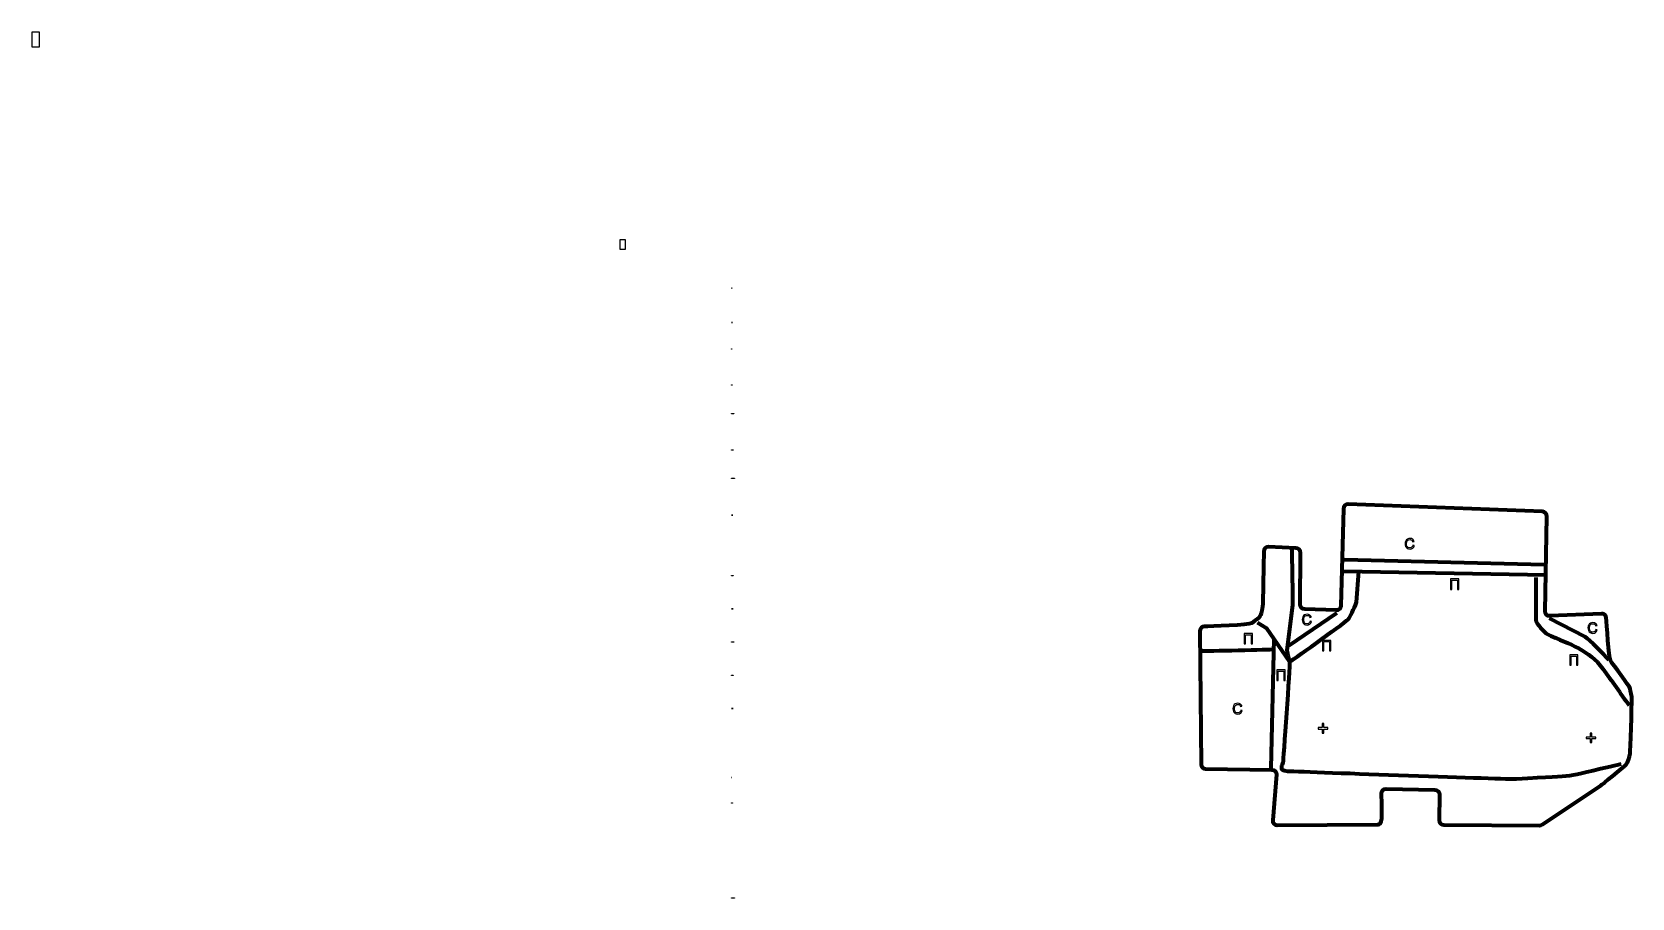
# Model space of a CAD drawing. Header units: millimetres. Extents: x -846 to 1939, y -99 to 1408.
import ezdxf

# ---------------------------------------------------------------- set-up
doc = ezdxf.new("R2010")
doc.units = ezdxf.units.MM
doc.header["$MEASUREMENT"] = 0
doc.header["$XCLIPFRAME"] = 0
doc.layers.add('layer 1', color=7, linetype='Continuous', plot=False)
doc.layers.add('layer 2', color=7, linetype='Continuous')
doc.layers.add('layer 3', color=7, linetype='Continuous')
picture_1 = doc.add_image_def('image1.jpg', size_in_pixel=(45983, 89630))
picture_2 = doc.add_image_def('image2.jpg', size_in_pixel=(16160, 2324))
picture_3 = doc.add_image_def('image3.jpg', size_in_pixel=(15853, 2324))
picture_4 = doc.add_image_def('image4.jpg', size_in_pixel=(21947, 2324))
picture_5 = doc.add_image_def('image5.jpg', size_in_pixel=(16400, 2354))
picture_6 = doc.add_image_def('image6.jpg', size_in_pixel=(16659, 2354))
picture_7 = doc.add_image_def('image7.jpg', size_in_pixel=(11915, 1719))
picture_8 = doc.add_image_def('image8.jpg', size_in_pixel=(27768, 2395))
picture_9 = doc.add_image_def('image9.jpg', size_in_pixel=(16157, 1851))
picture_10 = doc.add_image_def('image10.jpg', size_in_pixel=(21444, 2382))
picture_11 = doc.add_image_def('image11.jpg', size_in_pixel=(7948, 1879))
picture_12 = doc.add_image_def('image12.jpg', size_in_pixel=(5230, 2367))
picture_13 = doc.add_image_def('image13.jpg', size_in_pixel=(9087, 1374))
picture_14 = doc.add_image_def('image14.jpg', size_in_pixel=(6372, 1851))
picture_15 = doc.add_image_def('image15.jpg', size_in_pixel=(5551, 1374))
picture_16 = doc.add_image_def('image16.jpg', size_in_pixel=(10464, 1889))
picture_17 = doc.add_image_def('image17.jpg', size_in_pixel=(26991, 2311))
picture_18 = doc.add_image_def('image18.jpg', size_in_pixel=(65370, 136225))

msp = doc.modelspace()

# ---------------------------------------------------------------- linework, layer by layer
at = {"layer": 'layer 2', "color": 22, "lineweight": 158}
msp.add_open_spline([(1445.4, 586), (1445.4, 586), (1783.4, 573.1), (1783.4, 573.1), (1783.4, 573.1), (1787.8, 572.9), (1791.2, 569.3), (1791.1, 564.9), (1791.1, 564.9), (1791.1, 564.9), (1788, 399.7), (1788, 399.7), (1788, 399.7), (1787.9, 395), (1791.7, 391.3), (1796.4, 391.5), (1796.4, 391.5), (1796.4, 391.5), (1886.4, 395.5), (1886.4, 395.5), (1886.4, 395.5), (1890.7, 395.7), (1894.4, 392.4), (1894.7, 388.1), (1894.7, 388.1), (1895.5, 378.3), (1898.8, 318.1), (1901.8, 314), (1901.8, 314), (1906.4, 307.6), (1935.6, 268.9), (1936.4, 264.9), (1936.4, 264.9), (1936.9, 262.2), (1939.4, 249.8), (1939.4, 248), (1939.4, 248), (1939.1, 238), (1936.8, 154.2), (1936.2, 151.9), (1936.2, 151.9), (1934.6, 146), (1932.7, 135.7), (1929.4, 133), (1929.4, 133), (1924.5, 128.9), (1886.6, 97.4), (1884.9, 96.3), (1884.9, 96.3), (1884.9, 96.3), (1783.1, 28.4), (1783.1, 28.4), (1783.1, 28.4), (1781.7, 27.5), (1780.3, 27.1), (1778.6, 27.1), (1778.6, 27.1), (1778.6, 27.1), (1611.9, 27.9), (1611.9, 27.9), (1611.9, 27.9), (1607.5, 27.9), (1603.9, 31.5), (1604, 35.9), (1604, 35.9), (1604, 35.9), (1604.1, 80.8), (1604.1, 80.8), (1604.1, 80.8), (1604.1, 85.2), (1600.6, 88.8), (1596.3, 88.9), (1596.3, 88.9), (1596.3, 88.9), (1511.5, 90.4), (1511.5, 90.4), (1511.5, 90.4), (1506.9, 90.5), (1503.2, 86.9), (1503.3, 82.3), (1503.3, 82.3), (1503.5, 70.1), (1506.1, 35.5), (1501.6, 30.9), (1501.6, 30.9), (1500.1, 29.3), (1498.2, 28.5), (1495.9, 28.5), (1495.9, 28.5), (1495.9, 28.5), (1322, 27.6), (1322, 27.6), (1322, 27.6), (1317.3, 27.5), (1313.6, 31.5), (1314, 36.2), (1314, 36.2), (1314, 36.2), (1320.5, 115.3), (1320.5, 115.3), (1320.5, 115.3), (1320.9, 119.9), (1317.3, 123.9), (1312.7, 123.9), (1312.7, 123.9), (1312.7, 123.9), (1197.1, 125.2), (1197.1, 125.2), (1197.1, 125.2), (1192.8, 125.3), (1189.2, 128.8), (1189.2, 133.1), (1189.2, 133.1), (1189.2, 133.1), (1187, 365.1), (1187, 365.1), (1187, 365.1), (1187, 369.4), (1190.3, 372.9), (1194.6, 373.1), (1194.6, 373.1), (1205.3, 373.7), (1273, 375.6), (1277.4, 378.9), (1277.4, 378.9), (1295, 392.2), (1291.1, 386.5), (1296.4, 408.1), (1296.4, 408.1), (1296.9, 410.3), (1298.3, 494.1), (1298.5, 503.9), (1298.5, 503.9), (1298.6, 508.5), (1302.4, 512), (1306.9, 511.8), (1306.9, 511.8), (1306.9, 511.8), (1354.4, 509.7), (1354.4, 509.7), (1354.4, 509.7), (1358.7, 509.5), (1362.1, 506), (1362.1, 501.7), (1362.1, 501.7), (1362.1, 501.7), (1362, 411.4), (1362, 411.4), (1362, 411.4), (1362, 407.1), (1365.4, 403.5), (1369.7, 403.4), (1369.7, 403.4), (1369.7, 403.4), (1424.4, 401.4), (1424.4, 401.4), (1424.4, 401.4), (1428.9, 401.2), (1432.6, 404.7), (1432.7, 409.2), (1432.7, 409.2), (1432.7, 409.2), (1437.1, 578.2), (1437.1, 578.2), (1437.1, 578.2), (1437.2, 582.7), (1441, 586.2), (1445.4, 586)], degree=3, knots=[0, 0, 0, 0, 0.023256, 0.023256, 0.023256, 0.023256, 0.046512, 0.046512, 0.046512, 0.046512, 0.069767, 0.069767, 0.069767, 0.069767, 0.093023, 0.093023, 0.093023, 0.093023, 0.116279, 0.116279, 0.116279, 0.116279, 0.139535, 0.139535, 0.139535, 0.139535, 0.162791, 0.162791, 0.162791, 0.162791, 0.186047, 0.186047, 0.186047, 0.186047, 0.209302, 0.209302, 0.209302, 0.209302, 0.232558, 0.232558, 0.232558, 0.232558, 0.255814, 0.255814, 0.255814, 0.255814, 0.27907, 0.27907, 0.27907, 0.27907, 0.302326, 0.302326, 0.302326, 0.302326, 0.325581, 0.325581, 0.325581, 0.325581, 0.348837, 0.348837, 0.348837, 0.348837, 0.372093, 0.372093, 0.372093, 0.372093, 0.395349, 0.395349, 0.395349, 0.395349, 0.418605, 0.418605, 0.418605, 0.418605, 0.44186, 0.44186, 0.44186, 0.44186, 0.465116, 0.465116, 0.465116, 0.465116, 0.488372, 0.488372, 0.488372, 0.488372, 0.511628, 0.511628, 0.511628, 0.511628, 0.534884, 0.534884, 0.534884, 0.534884, 0.55814, 0.55814, 0.55814, 0.55814, 0.581395, 0.581395, 0.581395, 0.581395, 0.604651, 0.604651, 0.604651, 0.604651, 0.627907, 0.627907, 0.627907, 0.627907, 0.651163, 0.651163, 0.651163, 0.651163, 0.674419, 0.674419, 0.674419, 0.674419, 0.697674, 0.697674, 0.697674, 0.697674, 0.72093, 0.72093, 0.72093, 0.72093, 0.744186, 0.744186, 0.744186, 0.744186, 0.767442, 0.767442, 0.767442, 0.767442, 0.790698, 0.790698, 0.790698, 0.790698, 0.813953, 0.813953, 0.813953, 0.813953, 0.837209, 0.837209, 0.837209, 0.837209, 0.860465, 0.860465, 0.860465, 0.860465, 0.883721, 0.883721, 0.883721, 0.883721, 0.906977, 0.906977, 0.906977, 0.906977, 0.930233, 0.930233, 0.930233, 0.930233, 0.953488, 0.953488, 0.953488, 0.953488, 1, 1, 1, 1], dxfattribs=at)
at = {"layer": 'layer 3', "color": 142, "lineweight": 158}
for points, knots in [([(1347, 510), (1347.2, 500.4), (1348.8, 412.4), (1348.6, 410.8), (1348.6, 410.8), (1348.6, 410.8), (1338.5, 331.4), (1338.5, 331.4), (1338.5, 331.4), (1338.5, 331.4), (1341.9, 315.3), (1343.1, 311.5), (1343.1, 311.5), (1344.4, 307.7), (1331.8, 136.6), (1331.8, 136.6), (1331.8, 136.6), (1331.1, 133.2), (1322.6, 122.2), (1339.6, 121.6), (1339.6, 121.6), (1382.7, 120.1), (1726.1, 107.2), (1738.1, 108), (1738.1, 108), (1855.6, 115.3), (1807.4, 108.1), (1920.6, 134.2)], [0, 0, 0, 0, 0.125, 0.125, 0.125, 0.125, 0.25, 0.25, 0.25, 0.25, 0.375, 0.375, 0.375, 0.375, 0.5, 0.5, 0.5, 0.5, 0.625, 0.625, 0.625, 0.625, 0.75, 0.75, 0.75, 0.75, 1, 1, 1, 1]), ([(1343.1, 311.5), (1354.8, 319.9), (1445.2, 383), (1447.3, 387.6), (1447.3, 387.6), (1449.3, 391.9), (1459.4, 412.5), (1459.7, 415.5), (1459.7, 415.5), (1459.7, 415.5), (1463.8, 469), (1463.8, 469)], [0, 0, 0, 0, 0.25, 0.25, 0.25, 0.25, 0.5, 0.5, 0.5, 0.5, 1, 1, 1, 1]), ([(1771.8, 458.3), (1771.8, 433.7), (1771.8, 409.1), (1771.8, 384.5), (1771.8, 384.5), (1771.8, 379), (1788.1, 361.8), (1789.9, 361), (1789.9, 361), (1835.7, 339.5), (1864, 333.4), (1888.5, 299.5), (1888.5, 299.5), (1903.9, 278.2), (1919.3, 256.9), (1934.8, 235.6)], [0, 0, 0, 0, 0.2, 0.2, 0.2, 0.2, 0.4, 0.4, 0.4, 0.4, 0.6, 0.6, 0.6, 0.6, 1, 1, 1, 1]), ([(1287.7, 380), (1287.7, 380), (1302.5, 370.7), (1302.5, 370.7), (1302.5, 370.7), (1302.5, 370.7), (1343.1, 311.5), (1343.1, 311.5)], [0, 0, 0, 0, 0.333333, 0.333333, 0.333333, 0.333333, 1, 1, 1, 1]), ([(1795.5, 387.9), (1795.5, 387.9), (1857.3, 355.9), (1857.3, 355.9), (1857.3, 355.9), (1865.4, 350.2), (1890.7, 324), (1899.2, 314.9)], [0, 0, 0, 0, 0.333333, 0.333333, 0.333333, 0.333333, 1, 1, 1, 1])]:
    msp.add_open_spline(points, degree=3, knots=knots, dxfattribs=at)
at = {"layer": 'layer 3', "color": 142}
for points, knots in [([(1558.1, 514.5), (1558.1, 514.5), (1560.5, 513.9), (1560.5, 513.9), (1560.5, 513.9), (1560, 511.9), (1559.1, 510.4), (1557.8, 509.4), (1557.8, 509.4), (1556.5, 508.3), (1554.9, 507.8), (1553, 507.8), (1553, 507.8), (1551, 507.8), (1549.4, 508.2), (1548.2, 509), (1548.2, 509), (1547, 509.8), (1546.1, 511), (1545.4, 512.5), (1545.4, 512.5), (1544.8, 514), (1544.5, 515.6), (1544.5, 517.3), (1544.5, 517.3), (1544.5, 519.2), (1544.8, 520.9), (1545.5, 522.3), (1545.5, 522.3), (1546.3, 523.7), (1547.3, 524.8), (1548.6, 525.5), (1548.6, 525.5), (1550, 526.2), (1551.4, 526.6), (1553, 526.6), (1553, 526.6), (1554.9, 526.6), (1556.4, 526.1), (1557.6, 525.2), (1557.6, 525.2), (1558.9, 524.3), (1559.7, 523), (1560.2, 521.3), (1560.2, 521.3), (1560.2, 521.3), (1557.8, 520.8), (1557.8, 520.8), (1557.8, 520.8), (1557.4, 522.1), (1556.8, 523), (1556, 523.6), (1556, 523.6), (1555.2, 524.2), (1554.2, 524.5), (1553, 524.5), (1553, 524.5), (1551.6, 524.5), (1550.4, 524.2), (1549.5, 523.5), (1549.5, 523.5), (1548.6, 522.9), (1547.9, 522), (1547.5, 520.8), (1547.5, 520.8), (1547.1, 519.7), (1546.9, 518.5), (1546.9, 517.4), (1546.9, 517.4), (1546.9, 515.8), (1547.2, 514.5), (1547.6, 513.3), (1547.6, 513.3), (1548.1, 512.1), (1548.8, 511.3), (1549.7, 510.7), (1549.7, 510.7), (1550.7, 510.1), (1551.7, 509.9), (1552.8, 509.9), (1552.8, 509.9), (1554.1, 509.9), (1555.3, 510.3), (1556.2, 511), (1556.2, 511), (1557.1, 511.8), (1557.8, 513), (1558.1, 514.5)], [0, 0, 0, 0, 0.043478, 0.043478, 0.043478, 0.043478, 0.086957, 0.086957, 0.086957, 0.086957, 0.130435, 0.130435, 0.130435, 0.130435, 0.173913, 0.173913, 0.173913, 0.173913, 0.217391, 0.217391, 0.217391, 0.217391, 0.26087, 0.26087, 0.26087, 0.26087, 0.304348, 0.304348, 0.304348, 0.304348, 0.347826, 0.347826, 0.347826, 0.347826, 0.391304, 0.391304, 0.391304, 0.391304, 0.434783, 0.434783, 0.434783, 0.434783, 0.478261, 0.478261, 0.478261, 0.478261, 0.521739, 0.521739, 0.521739, 0.521739, 0.565217, 0.565217, 0.565217, 0.565217, 0.608696, 0.608696, 0.608696, 0.608696, 0.652174, 0.652174, 0.652174, 0.652174, 0.695652, 0.695652, 0.695652, 0.695652, 0.73913, 0.73913, 0.73913, 0.73913, 0.782609, 0.782609, 0.782609, 0.782609, 0.826087, 0.826087, 0.826087, 0.826087, 0.869565, 0.869565, 0.869565, 0.869565, 0.913043, 0.913043, 0.913043, 0.913043, 1, 1, 1, 1]), ([(1623.7, 456), (1623.7, 456), (1637.9, 456), (1637.9, 456), (1637.9, 456), (1637.9, 456), (1637.9, 437.8), (1637.9, 437.8), (1637.9, 437.8), (1637.9, 437.8), (1635.5, 437.8), (1635.5, 437.8), (1635.5, 437.8), (1635.5, 437.8), (1635.5, 453.9), (1635.5, 453.9), (1635.5, 453.9), (1635.5, 453.9), (1626.1, 453.9), (1626.1, 453.9), (1626.1, 453.9), (1626.1, 453.9), (1626.1, 437.8), (1626.1, 437.8), (1626.1, 437.8), (1626.1, 437.8), (1623.7, 437.8), (1623.7, 437.8), (1623.7, 437.8), (1623.7, 437.8), (1623.7, 456), (1623.7, 456)], [0, 0, 0, 0, 0.111111, 0.111111, 0.111111, 0.111111, 0.222222, 0.222222, 0.222222, 0.222222, 0.333333, 0.333333, 0.333333, 0.333333, 0.444444, 0.444444, 0.444444, 0.444444, 0.555556, 0.555556, 0.555556, 0.555556, 0.666667, 0.666667, 0.666667, 0.666667, 0.777778, 0.777778, 0.777778, 0.777778, 1, 1, 1, 1]), ([(1379, 382.4), (1379, 382.4), (1381.4, 381.8), (1381.4, 381.8), (1381.4, 381.8), (1380.9, 379.8), (1380, 378.3), (1378.7, 377.3), (1378.7, 377.3), (1377.4, 376.2), (1375.8, 375.7), (1373.9, 375.7), (1373.9, 375.7), (1372, 375.7), (1370.4, 376.1), (1369.1, 376.9), (1369.1, 376.9), (1367.9, 377.7), (1367, 378.9), (1366.3, 380.4), (1366.3, 380.4), (1365.7, 381.9), (1365.4, 383.5), (1365.4, 385.3), (1365.4, 385.3), (1365.4, 387.2), (1365.7, 388.8), (1366.5, 390.2), (1366.5, 390.2), (1367.2, 391.6), (1368.2, 392.7), (1369.6, 393.4), (1369.6, 393.4), (1370.9, 394.2), (1372.4, 394.5), (1374, 394.5), (1374, 394.5), (1375.8, 394.5), (1377.3, 394.1), (1378.5, 393.1), (1378.5, 393.1), (1379.8, 392.2), (1380.6, 390.9), (1381.1, 389.2), (1381.1, 389.2), (1381.1, 389.2), (1378.8, 388.7), (1378.8, 388.7), (1378.8, 388.7), (1378.4, 390), (1377.7, 391), (1376.9, 391.6), (1376.9, 391.6), (1376.1, 392.2), (1375.1, 392.5), (1373.9, 392.5), (1373.9, 392.5), (1372.5, 392.5), (1371.4, 392.1), (1370.4, 391.5), (1370.4, 391.5), (1369.5, 390.8), (1368.8, 389.9), (1368.4, 388.8), (1368.4, 388.8), (1368.1, 387.6), (1367.9, 386.5), (1367.9, 385.3), (1367.9, 385.3), (1367.9, 383.7), (1368.1, 382.4), (1368.5, 381.2), (1368.5, 381.2), (1369, 380.1), (1369.7, 379.2), (1370.6, 378.6), (1370.6, 378.6), (1371.6, 378.1), (1372.6, 377.8), (1373.7, 377.8), (1373.7, 377.8), (1375.1, 377.8), (1376.2, 378.2), (1377.1, 378.9), (1377.1, 378.9), (1378.1, 379.7), (1378.7, 380.9), (1379, 382.4)], [0, 0, 0, 0, 0.043478, 0.043478, 0.043478, 0.043478, 0.086957, 0.086957, 0.086957, 0.086957, 0.130435, 0.130435, 0.130435, 0.130435, 0.173913, 0.173913, 0.173913, 0.173913, 0.217391, 0.217391, 0.217391, 0.217391, 0.26087, 0.26087, 0.26087, 0.26087, 0.304348, 0.304348, 0.304348, 0.304348, 0.347826, 0.347826, 0.347826, 0.347826, 0.391304, 0.391304, 0.391304, 0.391304, 0.434783, 0.434783, 0.434783, 0.434783, 0.478261, 0.478261, 0.478261, 0.478261, 0.521739, 0.521739, 0.521739, 0.521739, 0.565217, 0.565217, 0.565217, 0.565217, 0.608696, 0.608696, 0.608696, 0.608696, 0.652174, 0.652174, 0.652174, 0.652174, 0.695652, 0.695652, 0.695652, 0.695652, 0.73913, 0.73913, 0.73913, 0.73913, 0.782609, 0.782609, 0.782609, 0.782609, 0.826087, 0.826087, 0.826087, 0.826087, 0.869565, 0.869565, 0.869565, 0.869565, 0.913043, 0.913043, 0.913043, 0.913043, 1, 1, 1, 1]), ([(1876.4, 368), (1876.4, 368), (1878.9, 367.4), (1878.9, 367.4), (1878.9, 367.4), (1878.4, 365.4), (1877.4, 363.9), (1876.1, 362.9), (1876.1, 362.9), (1874.8, 361.9), (1873.2, 361.3), (1871.3, 361.3), (1871.3, 361.3), (1869.4, 361.3), (1867.8, 361.7), (1866.6, 362.5), (1866.6, 362.5), (1865.3, 363.3), (1864.4, 364.5), (1863.8, 366), (1863.8, 366), (1863.1, 367.5), (1862.8, 369.1), (1862.8, 370.9), (1862.8, 370.9), (1862.8, 372.8), (1863.2, 374.4), (1863.9, 375.8), (1863.9, 375.8), (1864.6, 377.2), (1865.6, 378.3), (1867, 379), (1867, 379), (1868.3, 379.8), (1869.8, 380.1), (1871.4, 380.1), (1871.4, 380.1), (1873.2, 380.1), (1874.7, 379.7), (1876, 378.7), (1876, 378.7), (1877.2, 377.8), (1878.1, 376.5), (1878.6, 374.8), (1878.6, 374.8), (1878.6, 374.8), (1876.2, 374.3), (1876.2, 374.3), (1876.2, 374.3), (1875.8, 375.6), (1875.2, 376.6), (1874.4, 377.2), (1874.4, 377.2), (1873.6, 377.8), (1872.5, 378.1), (1871.3, 378.1), (1871.3, 378.1), (1869.9, 378.1), (1868.8, 377.7), (1867.8, 377.1), (1867.8, 377.1), (1866.9, 376.4), (1866.2, 375.5), (1865.9, 374.4), (1865.9, 374.4), (1865.5, 373.2), (1865.3, 372.1), (1865.3, 370.9), (1865.3, 370.9), (1865.3, 369.3), (1865.5, 368), (1866, 366.8), (1866, 366.8), (1866.4, 365.7), (1867.1, 364.8), (1868.1, 364.2), (1868.1, 364.2), (1869, 363.7), (1870, 363.4), (1871.1, 363.4), (1871.1, 363.4), (1872.5, 363.4), (1873.6, 363.8), (1874.6, 364.6), (1874.6, 364.6), (1875.5, 365.3), (1876.1, 366.5), (1876.4, 368)], [0, 0, 0, 0, 0.043478, 0.043478, 0.043478, 0.043478, 0.086957, 0.086957, 0.086957, 0.086957, 0.130435, 0.130435, 0.130435, 0.130435, 0.173913, 0.173913, 0.173913, 0.173913, 0.217391, 0.217391, 0.217391, 0.217391, 0.26087, 0.26087, 0.26087, 0.26087, 0.304348, 0.304348, 0.304348, 0.304348, 0.347826, 0.347826, 0.347826, 0.347826, 0.391304, 0.391304, 0.391304, 0.391304, 0.434783, 0.434783, 0.434783, 0.434783, 0.478261, 0.478261, 0.478261, 0.478261, 0.521739, 0.521739, 0.521739, 0.521739, 0.565217, 0.565217, 0.565217, 0.565217, 0.608696, 0.608696, 0.608696, 0.608696, 0.652174, 0.652174, 0.652174, 0.652174, 0.695652, 0.695652, 0.695652, 0.695652, 0.73913, 0.73913, 0.73913, 0.73913, 0.782609, 0.782609, 0.782609, 0.782609, 0.826087, 0.826087, 0.826087, 0.826087, 0.869565, 0.869565, 0.869565, 0.869565, 0.913043, 0.913043, 0.913043, 0.913043, 1, 1, 1, 1]), ([(1264.5, 361), (1264.5, 361), (1278.7, 361), (1278.7, 361), (1278.7, 361), (1278.7, 361), (1278.7, 342.8), (1278.7, 342.8), (1278.7, 342.8), (1278.7, 342.8), (1276.3, 342.8), (1276.3, 342.8), (1276.3, 342.8), (1276.3, 342.8), (1276.3, 358.9), (1276.3, 358.9), (1276.3, 358.9), (1276.3, 358.9), (1266.9, 358.9), (1266.9, 358.9), (1266.9, 358.9), (1266.9, 358.9), (1266.9, 342.8), (1266.9, 342.8), (1266.9, 342.8), (1266.9, 342.8), (1264.5, 342.8), (1264.5, 342.8), (1264.5, 342.8), (1264.5, 342.8), (1264.5, 361), (1264.5, 361)], [0, 0, 0, 0, 0.111111, 0.111111, 0.111111, 0.111111, 0.222222, 0.222222, 0.222222, 0.222222, 0.333333, 0.333333, 0.333333, 0.333333, 0.444444, 0.444444, 0.444444, 0.444444, 0.555556, 0.555556, 0.555556, 0.555556, 0.666667, 0.666667, 0.666667, 0.666667, 0.777778, 0.777778, 0.777778, 0.777778, 1, 1, 1, 1]), ([(1400.8, 349.1), (1400.8, 349.1), (1415.1, 349.1), (1415.1, 349.1), (1415.1, 349.1), (1415.1, 349.1), (1415.1, 330.9), (1415.1, 330.9), (1415.1, 330.9), (1415.1, 330.9), (1412.6, 330.9), (1412.6, 330.9), (1412.6, 330.9), (1412.6, 330.9), (1412.6, 347), (1412.6, 347), (1412.6, 347), (1412.6, 347), (1403.2, 347), (1403.2, 347), (1403.2, 347), (1403.2, 347), (1403.2, 330.9), (1403.2, 330.9), (1403.2, 330.9), (1403.2, 330.9), (1400.8, 330.9), (1400.8, 330.9), (1400.8, 330.9), (1400.8, 330.9), (1400.8, 349.1), (1400.8, 349.1)], [0, 0, 0, 0, 0.111111, 0.111111, 0.111111, 0.111111, 0.222222, 0.222222, 0.222222, 0.222222, 0.333333, 0.333333, 0.333333, 0.333333, 0.444444, 0.444444, 0.444444, 0.444444, 0.555556, 0.555556, 0.555556, 0.555556, 0.666667, 0.666667, 0.666667, 0.666667, 0.777778, 0.777778, 0.777778, 0.777778, 1, 1, 1, 1]), ([(1831.1, 323.9), (1831.1, 323.9), (1845.4, 323.9), (1845.4, 323.9), (1845.4, 323.9), (1845.4, 323.9), (1845.4, 305.8), (1845.4, 305.8), (1845.4, 305.8), (1845.4, 305.8), (1843, 305.8), (1843, 305.8), (1843, 305.8), (1843, 305.8), (1843, 321.8), (1843, 321.8), (1843, 321.8), (1843, 321.8), (1833.5, 321.8), (1833.5, 321.8), (1833.5, 321.8), (1833.5, 321.8), (1833.5, 305.8), (1833.5, 305.8), (1833.5, 305.8), (1833.5, 305.8), (1831.1, 305.8), (1831.1, 305.8), (1831.1, 305.8), (1831.1, 305.8), (1831.1, 323.9), (1831.1, 323.9)], [0, 0, 0, 0, 0.111111, 0.111111, 0.111111, 0.111111, 0.222222, 0.222222, 0.222222, 0.222222, 0.333333, 0.333333, 0.333333, 0.333333, 0.444444, 0.444444, 0.444444, 0.444444, 0.555556, 0.555556, 0.555556, 0.555556, 0.666667, 0.666667, 0.666667, 0.666667, 0.777778, 0.777778, 0.777778, 0.777778, 1, 1, 1, 1]), ([(1321.2, 297.5), (1321.2, 297.5), (1335.5, 297.5), (1335.5, 297.5), (1335.5, 297.5), (1335.5, 297.5), (1335.5, 279.3), (1335.5, 279.3), (1335.5, 279.3), (1335.5, 279.3), (1333.1, 279.3), (1333.1, 279.3), (1333.1, 279.3), (1333.1, 279.3), (1333.1, 295.4), (1333.1, 295.4), (1333.1, 295.4), (1333.1, 295.4), (1323.6, 295.4), (1323.6, 295.4), (1323.6, 295.4), (1323.6, 295.4), (1323.6, 279.3), (1323.6, 279.3), (1323.6, 279.3), (1323.6, 279.3), (1321.2, 279.3), (1321.2, 279.3), (1321.2, 279.3), (1321.2, 279.3), (1321.2, 297.5), (1321.2, 297.5)], [0, 0, 0, 0, 0.111111, 0.111111, 0.111111, 0.111111, 0.222222, 0.222222, 0.222222, 0.222222, 0.333333, 0.333333, 0.333333, 0.333333, 0.444444, 0.444444, 0.444444, 0.444444, 0.555556, 0.555556, 0.555556, 0.555556, 0.666667, 0.666667, 0.666667, 0.666667, 0.777778, 0.777778, 0.777778, 0.777778, 1, 1, 1, 1]), ([(1258.4, 227.5), (1258.4, 227.5), (1260.8, 226.9), (1260.8, 226.9), (1260.8, 226.9), (1260.3, 224.9), (1259.4, 223.4), (1258.1, 222.3), (1258.1, 222.3), (1256.8, 221.3), (1255.2, 220.8), (1253.3, 220.8), (1253.3, 220.8), (1251.3, 220.8), (1249.7, 221.2), (1248.5, 222), (1248.5, 222), (1247.3, 222.8), (1246.3, 223.9), (1245.7, 225.4), (1245.7, 225.4), (1245.1, 227), (1244.7, 228.6), (1244.7, 230.3), (1244.7, 230.3), (1244.7, 232.2), (1245.1, 233.9), (1245.8, 235.3), (1245.8, 235.3), (1246.5, 236.7), (1247.6, 237.8), (1248.9, 238.5), (1248.9, 238.5), (1250.2, 239.2), (1251.7, 239.6), (1253.3, 239.6), (1253.3, 239.6), (1255.1, 239.6), (1256.7, 239.1), (1257.9, 238.2), (1257.9, 238.2), (1259.1, 237.3), (1260, 236), (1260.5, 234.3), (1260.5, 234.3), (1260.5, 234.3), (1258.1, 233.7), (1258.1, 233.7), (1258.1, 233.7), (1257.7, 235.1), (1257.1, 236), (1256.3, 236.6), (1256.3, 236.6), (1255.5, 237.2), (1254.5, 237.5), (1253.3, 237.5), (1253.3, 237.5), (1251.9, 237.5), (1250.7, 237.2), (1249.8, 236.5), (1249.8, 236.5), (1248.8, 235.9), (1248.2, 234.9), (1247.8, 233.8), (1247.8, 233.8), (1247.4, 232.7), (1247.2, 231.5), (1247.2, 230.3), (1247.2, 230.3), (1247.2, 228.8), (1247.5, 227.4), (1247.9, 226.3), (1247.9, 226.3), (1248.3, 225.1), (1249, 224.3), (1250, 223.7), (1250, 223.7), (1250.9, 223.1), (1252, 222.8), (1253.1, 222.8), (1253.1, 222.8), (1254.4, 222.8), (1255.6, 223.2), (1256.5, 224), (1256.5, 224), (1257.4, 224.8), (1258, 225.9), (1258.4, 227.5)], [0, 0, 0, 0, 0.043478, 0.043478, 0.043478, 0.043478, 0.086957, 0.086957, 0.086957, 0.086957, 0.130435, 0.130435, 0.130435, 0.130435, 0.173913, 0.173913, 0.173913, 0.173913, 0.217391, 0.217391, 0.217391, 0.217391, 0.26087, 0.26087, 0.26087, 0.26087, 0.304348, 0.304348, 0.304348, 0.304348, 0.347826, 0.347826, 0.347826, 0.347826, 0.391304, 0.391304, 0.391304, 0.391304, 0.434783, 0.434783, 0.434783, 0.434783, 0.478261, 0.478261, 0.478261, 0.478261, 0.521739, 0.521739, 0.521739, 0.521739, 0.565217, 0.565217, 0.565217, 0.565217, 0.608696, 0.608696, 0.608696, 0.608696, 0.652174, 0.652174, 0.652174, 0.652174, 0.695652, 0.695652, 0.695652, 0.695652, 0.73913, 0.73913, 0.73913, 0.73913, 0.782609, 0.782609, 0.782609, 0.782609, 0.826087, 0.826087, 0.826087, 0.826087, 0.869565, 0.869565, 0.869565, 0.869565, 0.913043, 0.913043, 0.913043, 0.913043, 1, 1, 1, 1]), ([(1399.9, 187.5), (1399.9, 187.5), (1399.9, 194.5), (1399.9, 194.5), (1399.9, 194.5), (1399.9, 194.5), (1393, 194.5), (1393, 194.5), (1393, 194.5), (1393, 194.5), (1393, 197.4), (1393, 197.4), (1393, 197.4), (1393, 197.4), (1399.9, 197.4), (1399.9, 197.4), (1399.9, 197.4), (1399.9, 197.4), (1399.9, 204.2), (1399.9, 204.2), (1399.9, 204.2), (1399.9, 204.2), (1402.8, 204.2), (1402.8, 204.2), (1402.8, 204.2), (1402.8, 204.2), (1402.8, 197.4), (1402.8, 197.4), (1402.8, 197.4), (1402.8, 197.4), (1409.7, 197.4), (1409.7, 197.4), (1409.7, 197.4), (1409.7, 197.4), (1409.7, 194.5), (1409.7, 194.5), (1409.7, 194.5), (1409.7, 194.5), (1402.8, 194.5), (1402.8, 194.5), (1402.8, 194.5), (1402.8, 194.5), (1402.8, 187.5), (1402.8, 187.5), (1402.8, 187.5), (1402.8, 187.5), (1399.9, 187.5), (1399.9, 187.5)], [0, 0, 0, 0, 0.076923, 0.076923, 0.076923, 0.076923, 0.153846, 0.153846, 0.153846, 0.153846, 0.230769, 0.230769, 0.230769, 0.230769, 0.307692, 0.307692, 0.307692, 0.307692, 0.384615, 0.384615, 0.384615, 0.384615, 0.461538, 0.461538, 0.461538, 0.461538, 0.538462, 0.538462, 0.538462, 0.538462, 0.615385, 0.615385, 0.615385, 0.615385, 0.692308, 0.692308, 0.692308, 0.692308, 0.769231, 0.769231, 0.769231, 0.769231, 0.846154, 0.846154, 0.846154, 0.846154, 1, 1, 1, 1]), ([(1866.4, 171), (1866.4, 171), (1866.4, 178), (1866.4, 178), (1866.4, 178), (1866.4, 178), (1859.5, 178), (1859.5, 178), (1859.5, 178), (1859.5, 178), (1859.5, 180.8), (1859.5, 180.8), (1859.5, 180.8), (1859.5, 180.8), (1866.4, 180.8), (1866.4, 180.8), (1866.4, 180.8), (1866.4, 180.8), (1866.4, 187.7), (1866.4, 187.7), (1866.4, 187.7), (1866.4, 187.7), (1869.3, 187.7), (1869.3, 187.7), (1869.3, 187.7), (1869.3, 187.7), (1869.3, 180.8), (1869.3, 180.8), (1869.3, 180.8), (1869.3, 180.8), (1876.2, 180.8), (1876.2, 180.8), (1876.2, 180.8), (1876.2, 180.8), (1876.2, 178), (1876.2, 178), (1876.2, 178), (1876.2, 178), (1869.3, 178), (1869.3, 178), (1869.3, 178), (1869.3, 178), (1869.3, 171), (1869.3, 171), (1869.3, 171), (1869.3, 171), (1866.4, 171), (1866.4, 171)], [0, 0, 0, 0, 0.076923, 0.076923, 0.076923, 0.076923, 0.153846, 0.153846, 0.153846, 0.153846, 0.230769, 0.230769, 0.230769, 0.230769, 0.307692, 0.307692, 0.307692, 0.307692, 0.384615, 0.384615, 0.384615, 0.384615, 0.461538, 0.461538, 0.461538, 0.461538, 0.538462, 0.538462, 0.538462, 0.538462, 0.615385, 0.615385, 0.615385, 0.615385, 0.692308, 0.692308, 0.692308, 0.692308, 0.769231, 0.769231, 0.769231, 0.769231, 0.846154, 0.846154, 0.846154, 0.846154, 1, 1, 1, 1])]:
    msp.add_open_spline(points, degree=3, knots=knots, dxfattribs=at)
at = {"layer": 'layer 3', "color": 142, "lineweight": 158}
for points in [[(1438.7, 490), (1438.7, 490), (1786.7, 480.9), (1786.7, 480.9)], [(1437.9, 469.5), (1437.9, 469.5), (1789.2, 462.9), (1789.2, 462.9)], [(1341.9, 339.9), (1341.9, 339.9), (1425.7, 396.7), (1425.7, 396.7)], [(1315.7, 351.5), (1315.7, 351.5), (1310.5, 126.7), (1310.5, 126.7)], [(1189.7, 330.9), (1195.2, 330.3), (1314.4, 333.5), (1314.4, 333.5)]]:
    msp.add_open_spline(points, degree=3, dxfattribs=at)

# ---------------------------------------------------------------- pictures from other files: only their frames are drawn
at = {"layer": 'layer 1', "color": 0}
image = msp.add_image(picture_18, insert=(-834.2, -490.8), size_in_units=(907.9, 1892), dxfattribs=at)
image.set_boundary_path([(-834, -491), (74, 1401)])
image.dxf.flags = 3
image = msp.add_image(picture_1, insert=(175.6, -200.9), size_in_units=(638.7, 1244.9), dxfattribs=at)
image.set_boundary_path([(176, -201), (814, 1044)])
image.dxf.flags = 3
image = msp.add_image(picture_14, insert=(366.6, 949.8), size_in_units=(88.5, 25.7), dxfattribs=at)
image.set_boundary_path([(367, 950), (455, 976)])
image.dxf.flags = 3
image = msp.add_image(picture_13, insert=(366.6, 895.8), size_in_units=(126.2, 19.1), dxfattribs=at)
image.set_boundary_path([(367, 896), (493, 915)])
image.dxf.flags = 3
image = msp.add_image(picture_12, insert=(366.5, 835.3), size_in_units=(72.6, 32.9), dxfattribs=at)
image.set_boundary_path([(367, 835), (439, 868)])
image.dxf.flags = 3
image = msp.add_image(picture_11, insert=(366.6, 778.3), size_in_units=(110.4, 26.1), dxfattribs=at)
image.set_boundary_path([(367, 778), (477, 804)])
image.dxf.flags = 3
image = msp.add_image(picture_10, insert=(366.6, 721), size_in_units=(297.8, 33.1), dxfattribs=at)
image.set_boundary_path([(367, 721), (664, 754)])
image.dxf.flags = 3
image = msp.add_image(picture_9, insert=(366.6, 664.3), size_in_units=(224.4, 25.7), dxfattribs=at)
image.set_boundary_path([(367, 664), (591, 690)])
image.dxf.flags = 3
image = msp.add_image(picture_8, insert=(366.5, 606.7), size_in_units=(385.7, 33.3), dxfattribs=at)
image.set_boundary_path([(367, 607), (752, 640)])
image.dxf.flags = 3
image = msp.add_image(picture_7, insert=(366.6, 551), size_in_units=(165.5, 23.9), dxfattribs=at)
image.set_boundary_path([(367, 551), (532, 575)])
image.dxf.flags = 3
image = msp.add_image(picture_2, insert=(366.6, 435.8), size_in_units=(224.4, 32.3), dxfattribs=at)
image.set_boundary_path([(367, 436), (591, 468)])
image.dxf.flags = 3
image = msp.add_image(picture_3, insert=(366.6, 377.1), size_in_units=(220.2, 32.3), dxfattribs=at)
image.set_boundary_path([(367, 377), (587, 410)])
image.dxf.flags = 3
image = msp.add_image(picture_4, insert=(366.6, 318.4), size_in_units=(304.8, 32.3), dxfattribs=at)
image.set_boundary_path([(367, 318), (671, 350)])
image.dxf.flags = 3
image = msp.add_image(picture_5, insert=(366.6, 259.5), size_in_units=(227.8, 32.7), dxfattribs=at)
image.set_boundary_path([(367, 260), (594, 292)])
image.dxf.flags = 3
image = msp.add_image(picture_6, insert=(366.6, 200.8), size_in_units=(231.4, 32.7), dxfattribs=at)
image.set_boundary_path([(367, 201), (598, 234)])
image.dxf.flags = 3
image = msp.add_image(picture_15, insert=(366.5, 92.6), size_in_units=(77.1, 19.1), dxfattribs=at)
image.set_boundary_path([(367, 93), (444, 112)])
image.dxf.flags = 3
image = msp.add_image(picture_16, insert=(366.5, 40.7), size_in_units=(145.3, 26.2), dxfattribs=at)
image.set_boundary_path([(367, 41), (512, 67)])
image.dxf.flags = 3
image = msp.add_image(picture_17, insert=(366.7, -132.9), size_in_units=(374.9, 32.1), dxfattribs=at)
image.set_boundary_path([(367, -133), (742, -101)])
image.dxf.flags = 3

doc.saveas('drawing.dxf')
